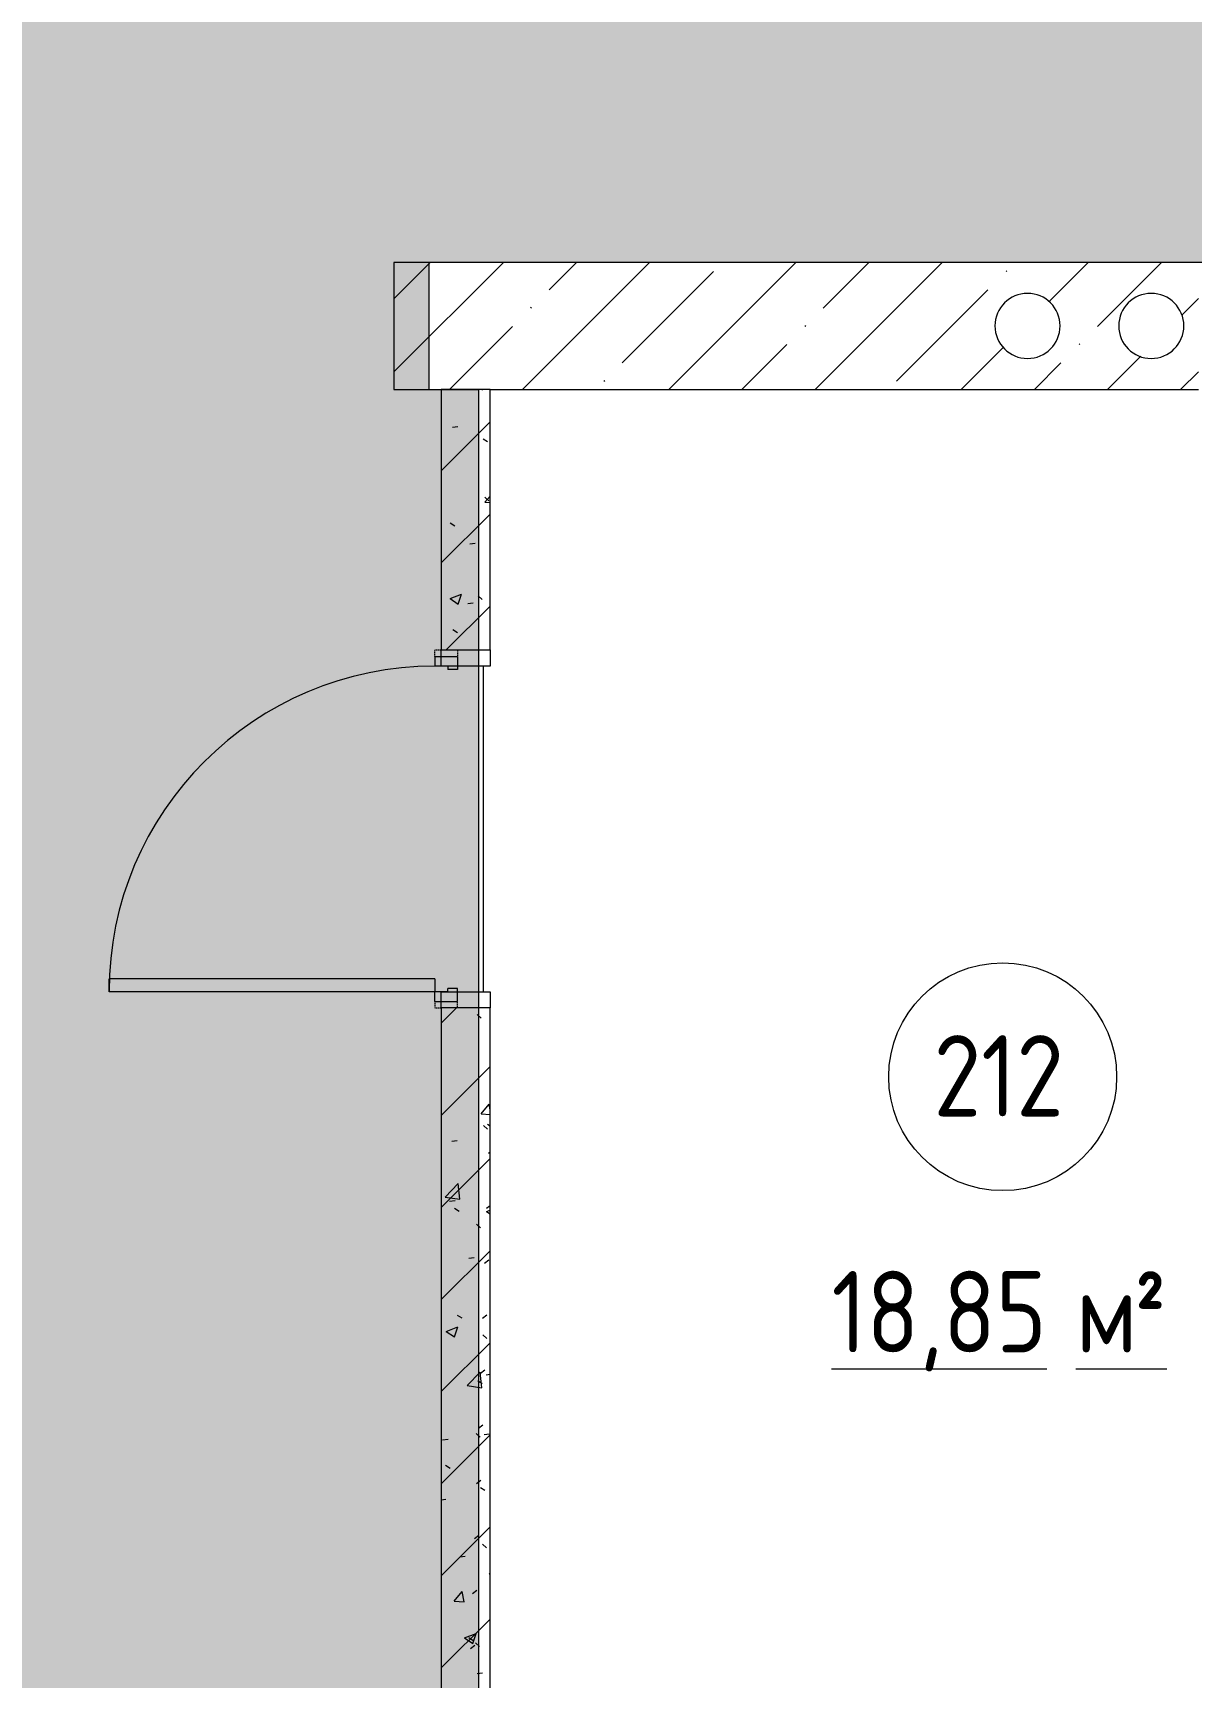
# Model space of a CAD drawing. Header units: millimetres. Extents: x -515342 to 330399, y -224905 to 507333.
# Drawn here: x -369325 to -365768, y 125618 to 130669 of the extents above; entities that cross this region are included whole.
import ezdxf

# ---------------------------------------------------------------- set-up
doc = ezdxf.new("R2010")
doc.units = ezdxf.units.MM
doc.linetypes.add('ASVP_Невидимые', pattern=[5, 3, -2])
for name, color, linetype, lineweight in [('Двери', 7, 'Continuous', 0), ('Марки помещений', 7, 'Continuous', 0), ('Перекрытие', 7, 'Continuous', 0), ('Стены внутренние', 7, 'Continuous', 0), ('Стены несущие', 7, 'Continuous', 0), ('Стены перегородки', 7, 'Continuous', 0), ('Стены штриховка', 7, 'Continuous', 0), ('экспертиза условные обозначения', 1, 'Continuous', 0)]:
    doc.layers.add(name, color=color, linetype=linetype, lineweight=lineweight)
doc.styles.add('GOST Common_1', font='', dxfattribs={"width": 0.9, "height": 250})
doc.styles.add('GOST Common_2', font='', dxfattribs={"width": 0.9, "height": 250})
doc.styles.get('GOST Common_1').set_extended_font_data('GOST Common')
doc.styles.get('GOST Common_2').set_extended_font_data('GOST Common')

# ---------------------------------------------------------------- blocks, each defined once
blk = doc.blocks.new('Дверь_Деревянная_1 полотно - АР_Дверь_Межкомнатная_1000х2000h_полотно__Г_Л-10560737-О_АР_П_2__3_400_План 2 этажа')
at = {"layer": 'Двери', "linetype": 'ASVP_Невидимые', "lineweight": 18}
for p, q in [((-550, -25), (-530, -25)), ((550, -25), (530, -25)), ((-550, -95), (-550, -75)), ((-530, -95), (-550, -95)), ((530, -95), (550, -95)), ((550, -95), (550, -75))]:
    blk.add_line(p, q, dxfattribs=at)
at = {"layer": 'Двери', "lineweight": 18}
for p, q in [((-530, -25), (-490, -25)), ((-530, -95), (-530, -25)), ((-490, -25), (-490, -55)), ((490, -25), (490, -55)), ((530, -25), (490, -25)), ((530, -95), (530, -25)), ((-530, -95), (-500, -95)), ((-500, -55), (-500, -95)), ((-500, -55), (-490, -55)), ((460, -95), (500, -95)), ((460, -95), (460, -1095)), ((500, -55), (490, -55)), ((500, -55), (500, -95)), ((530, -95), (500, -95)), ((500, -95), (500, -1095)), ((500, -1095), (460, -1095))]:
    blk.add_line(p, q, dxfattribs=at)
blk.add_arc((500, -95), 1000, 180, 270, dxfattribs=at)
blk = doc.blocks.new('ASVP_Марка_Помещение_ДваЗначения - Номер Площадь-685795-О_АР_П_2__3_400_План 2 этажа')
at = {"layer": 'Марки помещений'}
blk.add_circle((0, 0), 3.5, dxfattribs=at)

msp = doc.modelspace()

# ---------------------------------------------------------------- hatches: boundary and pattern name
at = {"layer": 'Стены внутренние'}
h = msp.add_hatch(dxfattribs=at)
h.set_pattern_fill('FP_1', color=256, style=0, pattern_type=2)
h.set_pattern_definition([(45, (-374025.76, 123368.6), (-224.5064, 224.5064), []), (45, (-373801.25, 123368.6), (-224.506, 224.506), [396.875, -79.375, 3.353, -76.022])])
h.paths.add_polyline_path([(-363320.759, 129573.6058), (-363220.759, 129573.6058), (-363220.759, 129963.6058), (-368215.759, 129963.6058), (-368215.759, 129573.6058), (-365745.759, 129573.6058), (-365745.759, 129868.6058), (-365245.759, 129868.6058), (-365245.759, 129573.6058), (-363855.2592, 129573.6058)])
h.paths.add_polyline_path([(-364343.1238, 129670.125), (-364375.759, 129682.0033), (-364402.3635, 129704.327), (-364419.7283, 129734.4038), (-364425.759, 129768.6058), (-364419.7283, 129802.8078), (-364402.3635, 129832.8846), (-364375.759, 129855.2083), (-364343.1238, 129867.0866), (-364308.3942, 129867.0866), (-364275.759, 129855.2083), (-364249.1546, 129832.8846), (-364231.7897, 129802.8078), (-364225.759, 129768.6058), (-364231.7897, 129734.4038), (-364249.1546, 129704.327), (-364275.759, 129682.0033), (-364308.3942, 129670.125)])
h.paths.add_polyline_path([(-365103.3942, 129670.125), (-365138.1238, 129670.125), (-365170.759, 129682.0033), (-365197.3635, 129704.327), (-365214.7283, 129734.4038), (-365220.759, 129768.6058), (-365214.7283, 129802.8078), (-365197.3635, 129832.8846), (-365170.759, 129855.2083), (-365138.1238, 129867.0866), (-365103.3942, 129867.0866), (-365070.759, 129855.2083), (-365044.1546, 129832.8846), (-365026.7897, 129802.8078), (-365020.759, 129768.6058), (-365026.7897, 129734.4038), (-365044.1546, 129704.327), (-365070.759, 129682.0033)])
h.paths.add_polyline_path([(-363908.3942, 129670.125), (-363943.1238, 129670.125), (-363975.759, 129682.0033), (-364002.3635, 129704.327), (-364019.7283, 129734.4038), (-364025.759, 129768.6058), (-364019.7283, 129802.8078), (-364002.3635, 129832.8846), (-363975.759, 129855.2083), (-363943.1238, 129867.0866), (-363908.3942, 129867.0866), (-363875.759, 129855.2083), (-363849.1546, 129832.8846), (-363831.7897, 129802.8078), (-363825.759, 129768.6058), (-363831.7897, 129734.4038), (-363849.1546, 129704.327), (-363875.759, 129682.0033)])
h.paths.add_polyline_path([(-364753.3702, 129670.125), (-364786.0054, 129682.0033), (-364812.6098, 129704.327), (-364829.9746, 129734.4038), (-364836.0054, 129768.6058), (-364829.9746, 129802.8078), (-364812.6098, 129832.8846), (-364786.0054, 129855.2083), (-364753.3702, 129867.0866), (-364718.6405, 129867.0866), (-364686.0054, 129855.2083), (-364659.4009, 129832.8846), (-364642.0361, 129802.8078), (-364636.0054, 129768.6058), (-364642.0361, 129734.4038), (-364659.4009, 129704.327), (-364686.0054, 129682.0033), (-364718.6405, 129670.125), (-364727.6832, 129670.125)])
h.paths.add_polyline_path([(-366252.9001, 129670.125), (-366287.6297, 129670.125), (-366320.2649, 129682.0033), (-366346.8693, 129704.327), (-366364.2342, 129734.4038), (-366370.2649, 129768.6058), (-366364.2342, 129802.8078), (-366346.8693, 129832.8846), (-366320.2649, 129855.2083), (-366287.6297, 129867.0866), (-366252.9001, 129867.0866), (-366220.2649, 129855.2083), (-366193.6605, 129832.8846), (-366176.2956, 129802.8078), (-366170.2649, 129768.6058), (-366176.2956, 129734.4038), (-366193.6605, 129704.327), (-366220.2649, 129682.0033)])
h.paths.add_polyline_path([(-365872.9001, 129670.125), (-365907.6297, 129670.125), (-365940.2649, 129682.0033), (-365966.8693, 129704.327), (-365984.2342, 129734.4038), (-365990.2649, 129768.6058), (-365984.2342, 129802.8078), (-365966.8693, 129832.8846), (-365940.2649, 129855.2083), (-365907.6297, 129867.0866), (-365872.9001, 129867.0866), (-365840.2649, 129855.2083), (-365813.6605, 129832.8846), (-365796.2956, 129802.8078), (-365790.2649, 129768.6058), (-365796.2956, 129734.4038), (-365813.6605, 129704.327), (-365840.2649, 129682.0033)])
h = msp.add_hatch(dxfattribs=at)
h.set_pattern_fill('FP_2', color=256, style=0, pattern_type=2)
h.set_pattern_definition([(45, (-374025.76, 123368.6), (-141.4214, 141.4214), [])])
h.paths.add_polyline_path([(-367920.759, 123563.6058), (-367920.759, 127673.6058), (-368070.759, 127673.6058), (-368070.759, 123563.6058)])
h.paths.add_polyline_path([(-368070.759, 128773.6058), (-367920.759, 128773.6058), (-367920.759, 129573.6058), (-368070.759, 129573.6058)])
h = msp.add_hatch(dxfattribs=at)
h.set_pattern_fill('FP_3', color=256, style=0, pattern_type=2)
h.set_pattern_definition([(50, (-374025.76, 123368.6), (364.368, -31.878), [38.1, -419.1]), (355, (-374025.76, 123368.6), (-70.486, 382.113), [30.48, -335.28]), (100.451, (-373995.4, 123365.95), (293.885, 350.233), [32.38, -356.18]), (46.184, (-374025.76, 123470.2), (542.158, -84.086), [57.15, -628.65]), (96.636, (-373980.6, 123463.2), (474.805, 494.855), [48.57, -534.27]), (351.184, (-374025.76, 123470.2), (474.81, 494.85), [45.72, -502.92]), (21, (-373974.96, 123444.8), (303.228, -204.53), [38.1, -419.1]), (326, (-373974.96, 123444.8), (123.604, 368.376), [30.48, -335.28]), (71.451, (-373949.7, 123427.76), (426.834, 163.843), [32.38, -356.18]), (37.5, (-374025.76, 123368.6), (6.1766, 169.1102), [16.764, -314.452, 16.764, -323.596, -336.55]), (37.5, (-374025.76, 123368.6), (6.1766, 169.1102), [-671.576, 16.764, -319.786]), (7.5, (-374025.76, 123368.6), (133.639, 200.3615), [16.764, -177.292, 16.764, -306.832, -128.27]), (7.5, (-374025.76, 123368.6), (133.639, 200.3615), [-517.652, 16.764, -111.506]), (327.5, (-374139.04, 123368.6), (271.1818, -11.4584), [16.764, -110.236, 16.764, -379.476, -525.78]), (327.5, (-374139.04, 123368.6), (271.1818, -11.4584), [-523.24, 16.764, -509.016]), (317.5, (-374189.84, 123368.6), (296.2585, 50.853), [16.764, -148.336, 16.764, -246.38, -373.38]), (317.5, (-374189.84, 123368.6), (296.2585, 50.853), [-428.244, 16.764, -356.616])])
h.paths.add_polyline_path([(-367920.759, 123563.6058), (-367920.759, 127673.6058), (-368070.759, 127673.6058), (-368070.759, 123563.6058)])
h.paths.add_polyline_path([(-368070.759, 128773.6058), (-367920.759, 128773.6058), (-367920.759, 129573.6058), (-368070.759, 129573.6058)])
at = {"layer": 'экспертиза условные обозначения'}
h = msp.add_hatch(dxfattribs=at)
h.set_pattern_fill('GRASS', color=3, scale=24)
h.set_pattern_definition([(90, (-374753.14, -34405.7), (-431.0523, 431.0523), [114.3, -747.8046]), (45, (-374753.14, -34405.7), (-431.0523, 431.0523), [114.3, -495.3]), (135, (-374753.14, -34405.7), (-431.0523, -431.0523), [114.3, -495.3])])
h.paths.add_polyline_path([(-373830.759, 132368.6058), (-325040.759, 132348.6058), (-325040.759, 130213.3459), (-340479.8297, 130213.3459), (-345063.8869, 130193.0459), (-345064.5234, 126343.5459), (-353680.6329, 126343.5459), (-353655.2438, 130213.3459), (-357950.759, 130213.3459), (-357950.759, 129963.6058), (-360145.759, 129963.6058), (-361820.759, 129963.6058), (-361820.759, 126768.5459), (-363270.759, 126768.5459), (-363270.759, 129963.6058), (-368108.7107, 129963.6058), (-368108.7107, 129573.6058), (-367956.5149, 129573.6058), (-367956.5149, 123573.6058), (-371280.759, 123573.6058), (-371280.759, 129573.6058), (-370185.759, 129573.6058), (-370185.759, 129963.6058), (-373830.759, 129963.6058)])

# ---------------------------------------------------------------- linework, layer by layer
at = {"layer": 'Перекрытие'}
for p, q in [((-368070.759, 128723.6058), (-368070.759, 128773.6058)), ((-367920.759, 128773.6058), (-367920.759, 128723.6058)), ((-367920.759, 128723.6058), (-368070.759, 128723.6058)), ((-367940.759, 127723.6058), (-367940.759, 128723.6058)), ((-368070.759, 127673.6058), (-368070.759, 127723.6058)), ((-368070.759, 127723.6058), (-367920.759, 127723.6058)), ((-367920.759, 127723.6058), (-367920.759, 127673.6058))]:
    msp.add_line(p, q, dxfattribs=at)
at = {"layer": 'Стены несущие'}
for p, q in [((-363220.759, 129963.6058), (-368215.759, 129963.6058)), ((-368215.759, 129963.6058), (-368215.759, 129573.6058)), ((-368215.759, 129573.6058), (-368070.759, 129573.6058)), ((-367920.759, 129573.6058), (-365745.759, 129573.6058))]:
    msp.add_line(p, q, dxfattribs=at)
for centre, start, end in [((-366270.2649, 129768.6058), 0, 180), ((-365890.2649, 129768.6058), 0, 180), ((-366270.2649, 129768.6058), 180, 0), ((-365890.2649, 129768.6058), 180, 0)]:
    msp.add_arc(centre, 100, start, end, dxfattribs=at)
at = {"layer": 'Стены перегородки'}
for p, q in [((-368070.759, 129573.6058), (-368070.759, 128773.6058)), ((-367920.759, 128773.6058), (-367920.759, 129573.6058)), ((-368070.759, 128773.6058), (-367920.759, 128773.6058)), ((-368070.759, 127673.6058), (-368070.759, 123563.6058)), ((-367920.759, 127673.6058), (-368070.759, 127673.6058)), ((-367920.759, 123563.6058), (-367920.759, 127673.6058))]:
    msp.add_line(p, q, dxfattribs=at)
at = {"layer": 'Стены штриховка'}
msp.add_line((-367920.759, 129573.6058), (-368070.759, 129573.6058), dxfattribs=at)
at = {"layer": 'экспертиза условные обозначения', "color": 3}
msp.add_lwpolyline([(-325040.759, 130213.3459), (-340479.8297, 130213.3459), (-345063.8869, 130193.0459), (-345064.5234, 126343.5459), (-353680.6329, 126343.5459), (-353655.2438, 130213.3459), (-357950.759, 130213.3459), (-357950.759, 129963.6058), (-360145.759, 129963.6058), (-361820.759, 129963.6058), (-361820.759, 126768.5459), (-363270.759, 126768.5459), (-363270.759, 129963.6058), (-368108.7107, 129963.6058), (-368108.7107, 129573.6058), (-367956.5149, 129573.6058), (-367956.5149, 123573.6058), (-371280.759, 123573.6058), (-371280.759, 129573.6058), (-370185.759, 129573.6058), (-370185.759, 129963.6058), (-373830.759, 129963.6058), (-373830.759, 132368.6058)], dxfattribs=at)

# ---------------------------------------------------------------- block references
at = {"layer": 'Двери', "rotation": 270.0000000000002}
msp.add_blockref('Дверь_Деревянная_1 полотно - АР_Дверь_Межкомнатная_1000х2000h_полотно__Г_Л-10560737-О_АР_П_2__3_400_План 2 этажа', (-367995.759, 128223.6058), dxfattribs=at)
at = {"layer": 'Марки помещений', "xscale": 99.99999999999993, "yscale": 99.99999999999993, "zscale": 99.99999999999993}
msp.add_blockref('ASVP_Марка_Помещение_ДваЗначения - Номер Площадь-685795-О_АР_П_2__3_400_План 2 этажа', (-366346.6208, 127462.4532), dxfattribs=at)

# ---------------------------------------------------------------- texts
at = {"layer": 'Марки помещений', "char_height": 250, "attachment_point": 1}
for s, insert, width, style in [('212', (-366559.0281, 127590.1783), 526.708687, 'GOST Common_1'), ('\\L18,85 ', (-366872.2143, 126865.6478), 909.113625, 'GOST Common_1'), ('\\L\\fGOST Common|b0|i0|c238|p34|;\\W.9;\\L²', (-365943.5268, 126865.6478), 165.949312, 'GOST Common_2'), ('\\L\\fGOST Common|b0|i0|c204|p34|;\\W.9;\\Lм', (-366122.1205, 126865.6478), 216.455625, 'GOST Common_1')]:
    msp.add_mtext(s, dxfattribs=dict(at, insert=insert, width=width, style=style))

doc.saveas('drawing.dxf')
